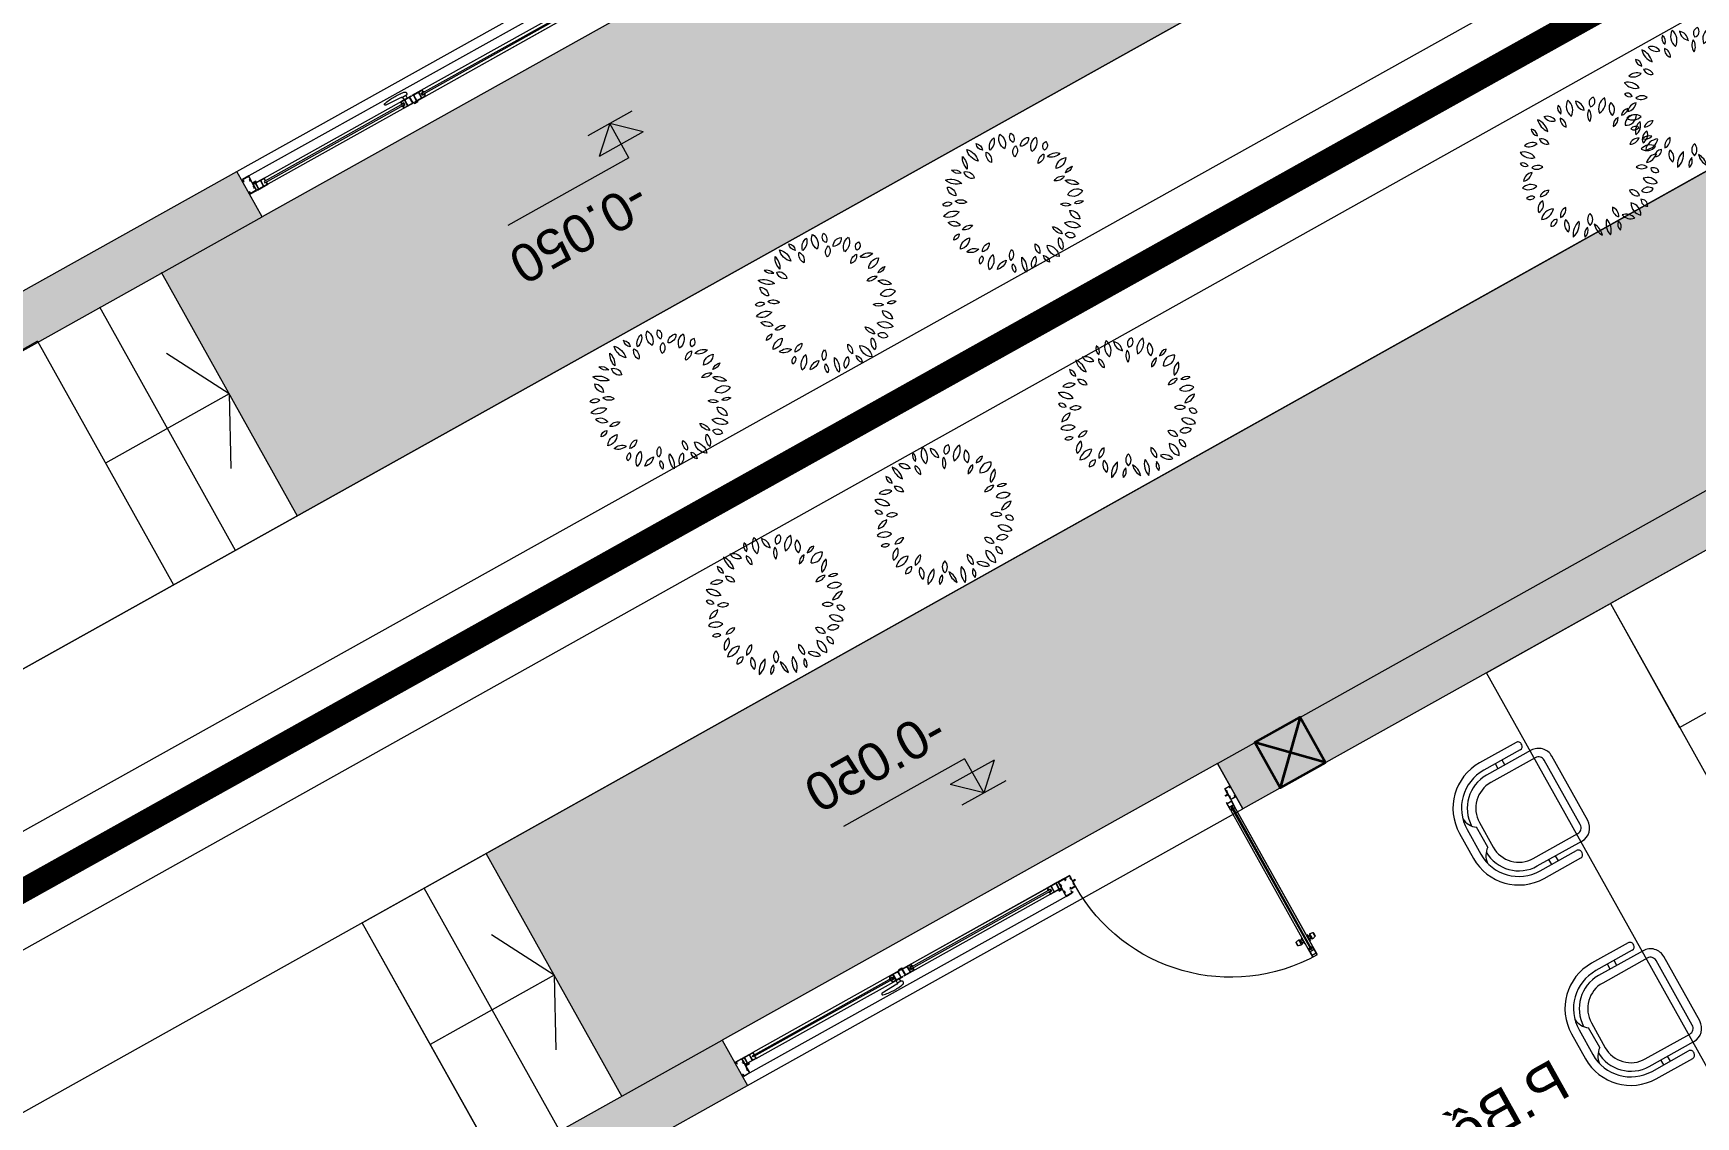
# Model space of a CAD drawing. Header units: millimetres. Extents: x 567980 to 569372, y 2065777 to 2066674.
# Drawn here: x 568947.33 to 568954.36, y 2066326.97 to 2066331.55 of the extents above; entities that cross this region are included whole.
import ezdxf
from ezdxf.enums import TextEntityAlignment as Align

# ---------------------------------------------------------------- set-up
doc = ezdxf.new("R2010")
doc.units = ezdxf.units.MM
doc.linetypes.add('CENTER', pattern=[3, 1.5, -0.5, 0.5, -0.5])
doc.linetypes.add('HIDDEN', pattern=[0.75, 0.5, -0.25])
for name, color, linetype, lineweight in [('A-COT VACH', 2, 'Continuous', 35), ('A-HATCH', 251, 'Continuous', 5), ('A-KY HIEU', 34, 'Continuous', 20), ('A-TEXT', 7, 'Continuous', 18), ('A-TUONG', 255, 'Continuous', 35), ('boDnv', 54, 'Continuous', 25), ('E- RANH GIOI', 1, 'CENTER', 13), ('E- THAY', 9, 'Continuous', 20), ('E- Tuong', 4, 'Continuous', 13), ('E-NoiThat', 32, 'Continuous', 9), ('i_Cay', 114, 'Continuous', 13), ('i_Hatch', 250, 'Continuous', 13), ('i_ThietBi', 32, 'Continuous', 13), ('LD-CUA', 146, 'Continuous', 13), ('LD-THAY', 9, 'Continuous', 13)]:
    doc.layers.add(name, color=color, linetype=linetype, lineweight=lineweight)
doc.layers.add('ChiaLo', color=128, linetype='CENTER')
doc.layers.add('loKBT', color=42, linetype='Continuous')
doc.styles.add('A1-arial', font='arial.ttf')
doc.styles.add('AA - Arial - Regular', font='arial.ttf', dxfattribs={"height": 250})
pattern_1 = [(29.1921812, (562691.920323, 2061569.38554), (-0.02438702664, 0.0436494322), []), (74.1921812, (562691.92032, 2061569.38554), (-0.1360729175, 0.038524811), [0.070710678, -0.1414213562])]
pattern_2 = [(209.16569984, (574671.979064, 2070508.402113), (0.0243537771, -0.0436372751), []), (254.1656998, (574671.97906, 2070508.40211), (0.1359821042, -0.038566996), [0.070672742, -0.141345484])]

# ---------------------------------------------------------------- blocks, each defined once
blk = doc.blocks.new('NEN')
at = {"layer": 'ChiaLo', "ltscale": 5}
blk.add_lwpolyline([(407.9785, 44.494), (242.2673, -47.972)], dxfattribs=at)
at = {"layer": 'loKBT'}
for points in [[(259.3038, -38.4657), (249.5585, -21.0006), (237.678, -27.6299), (235.5483, -34.5381), (242.2673, -47.972)], [(259.3038, -38.4657), (242.2673, -47.972), (248.9862, -61.4059), (255.5891, -63.4414), (269.0492, -55.9307)]]:
    blk.add_lwpolyline(points, close=True, dxfattribs=at)
blk = doc.blocks.new('BT-01')
at = {"layer": 'E- RANH GIOI', "ltscale": 0.05}
blk.add_line((8003672.3, 959812), (7814005.9, 959899.6), dxfattribs=at)
at = {"layer": 'loKBT'}
for points in [[(7833505.2, 959890.6), (7833514.5, 979880.4), (7819916.6, 979886.7), (7814691, 974896.8), (7814005.9, 959899.6)], [(7833505.2, 959890.6), (7814005.9, 959899.6), (7813320.7, 944902.5), (7818090, 939908), (7833496, 939900.9)]]:
    blk.add_lwpolyline(points, close=True, dxfattribs=at)
blk = doc.blocks.new('mb-cay40')
at = {"color": 0, "linetype": 'ByBlock'}
for centre, radius, start, end in [((-427, 694), 54.1, 146.8151, 244.0193), ((-496, 675), 54.1, 326.8151, 64.0193), ((-300, 710), 100, 149.4737, 231.7586), ((-448, 683), 100, 329.4737, 51.7586), ((-231, 779), 98.1, 192.306, 259.6849), ((-344, 662), 98.1, 12.306, 79.6849), ((-136, 737), 62.9, 125.4093, 202.7101), ((-231, 764), 62.9, 305.4093, 22.7101), ((16, 684), 137, 133.8117, 194.3077), ((-211, 749), 137, 313.8117, 14.3077), ((113, 711), 137, 163.4642, 212.7906), ((-134, 676), 137, 343.4642, 32.7906), ((-542, 597), 98.1, 183.3189, 263.1904), ((-651, 494), 98.1, 3.3189, 83.1904), ((-554, 556), 69.9, 25.4537, 116.6852), ((-522, 648), 69.9, 205.4537, 296.6852), ((-390, 597), 66.9, 168.8066, 257.6391), ((-470, 545), 66.9, 348.8066, 77.6391), ((-148, 638), 79.7, 145.5248, 220.8327), ((-273, 631), 79.7, 325.5248, 40.8327), ((49, 562), 68.8, 103.8914, 198.9039), ((-33, 607), 68.8, 283.8914, 18.9039), ((138, 616), 80.6, 104.1004, 168.465), ((40, 710), 80.6, 284.1004, 348.465), ((230, 506), 141, 100.3005, 160.4476), ((72, 692), 141, 280.3005, 340.4476), ((260, 521), 76.9, 122.5817, 207.18), ((150, 551), 76.9, 302.5817, 27.18), ((-654, 503), 44.2, 163.4933, 274.4697), ((-693, 471), 44.2, 343.4933, 94.4697), ((-620, 357), 75.8, 22.5723, 98.3335), ((-561, 461), 75.8, 202.5723, 278.3335), ((213, 369), 79.6, 86.0282, 161.3698), ((143, 474), 79.6, 266.0282, 341.3698), ((300, 426), 53.5, 59.9815, 155.6676), ((278, 494), 53.5, 239.9815, 335.6676), ((-743, 226), 96, 30.9482, 110.5784), ((-695, 365), 96, 210.9482, 290.5784), ((-680, 301), 102, 69.7201, 135.6489), ((-718, 468), 102, 249.7201, 315.6489), ((320, 284), 110, 64.7353, 140.5781), ((282, 453), 110, 244.7353, 320.5781), ((359, 242), 79.1, 90.2529, 173.5221), ((280, 330), 79.1, 270.2529, 353.5221), ((-767, 152), 75.6, 44.2576, 108.5927), ((-736, 277), 75.6, 224.2576, 288.5927), ((-787, 176), 111, 280.8762, 345.4479), ((-659, 40), 111, 100.8762, 165.4479), ((-638, 119), 83.9, 60.5095, 129.292), ((-649, 257), 83.9, 240.5095, 309.292), ((243, 141), 78, 58.8748, 131.2135), ((232, 267), 78, 238.8748, 311.2135), ((344, 142), 53.6, 28.1981, 112.1918), ((371, 217), 53.6, 208.1981, 292.1918), ((-690, -39), 87.4, 54.9745, 151.3792), ((-716, 74), 87.4, 234.9745, 331.3792), ((159, -75), 77.3, 28.8072, 103.9199), ((208, 37), 77.3, 208.8072, 283.9199), ((314, -59), 90.4, 71.3712, 141.7535), ((272, 83), 90.4, 251.3712, 321.7535), ((293, 25), 97.6, 29.1952, 106.7189), ((350, 166), 97.6, 209.1952, 286.7189), ((-675, -123), 70, 71.8192, 140.0818), ((-707, -12), 70, 251.8192, 320.0818), ((-557, -163), 78, 113.4753, 203.456), ((-660, -123), 78, 293.4753, 23.456), ((-617, 21), 75, 267.1724, 337.2365), ((-551, -83), 75, 87.1724, 157.2365), ((-342, -221), 95.9, 122.8873, 186.7253), ((-489, -152), 95.9, 302.8873, 6.7253), ((133, -213), 116, 6.5487, 76.8911), ((275, -87), 116, 186.5487, 256.8911), ((243, -118), 50.7, 359.2557, 87.6287), ((296, -68), 50.7, 179.2557, 267.6287), ((-605, -147), 107, 271.6328, 352.0268), ((-496, -269), 107, 91.6328, 172.0268), ((-473, -294), 49.3, 76.5419, 193.4774), ((-509, -257), 49.3, 256.5419, 13.4774), ((-314, -281), 91.1, 159.117, 230.3606), ((-457, -318), 91.1, 339.117, 50.3606), ((-220, -348), 109, 122.117, 201.7275), ((-379, -297), 109, 302.117, 21.7275), ((-133, -236), 75.4, 148.7877, 221.5977), ((-253, -247), 75.4, 328.7877, 41.5977), ((100, -278), 148, 165.2071, 218.3217), ((-159, -332), 148, 345.2071, 38.3217), ((-19, -211), 70.3, 353.65, 74.6514), ((70, -151), 70.3, 173.65, 254.6514), ((110, -276), 64.3, 156.7754, 231.288), ((11, -301), 64.3, 336.7754, 51.288), ((113, -290), 96.7, 38.6962, 106.2415), ((162, -137), 96.7, 218.6962, 286.2415), ((-170, -364), 62.5, 129.7475, 206.0709), ((-267, -343), 62.5, 309.7475, 26.0709), ((-160, -372), 84.6, 5.3196, 80.419), ((-61, -281), 84.6, 185.3196, 260.419)]:
    blk.add_arc(centre, radius, start, end, dxfattribs=at)
blk = doc.blocks.new('cotxaytho')
at = {"layer": 'A-KY HIEU'}
h = blk.add_hatch(color=256, dxfattribs=at)
h.paths.add_polyline_path([(200, 188), (0, 188), (0, 0)])
h.paths.add_polyline_path([(0, 188), (-200, 188), (0, 0)])
for p, q in [((0, 312), (0, 0)), ((0, 312), (1100, 312)), ((-200, 188), (0, 0)), ((-200, 188), (200, 188)), ((0, 0), (200, 188)), ((-200, 0), (200, 0))]:
    blk.add_line(p, q, dxfattribs=at)
at = {"color": 6, "style": 'A1-arial'}
blk.add_attdef('-0.050', (35, 402), '', height=250, dxfattribs=at)
blk = doc.blocks.new('AASS')
at = {"layer": 'i_ThietBi', "ltscale": 0.5}
for p, q in [((-124300685.4, 101895082.4), (-124300835.4, 101895082.4)), ((-124300685.4, 101895037.4), (-124300835.4, 101895037.4)), ((-124300820.4, 101894987.5), (-124300700.4, 101894987.5)), ((-124301110.4, 101894807.4), (-124301110.4, 101894586.3)), ((-124301065.4, 101894807.4), (-124301065.4, 101894586.3)), ((-124301035.4, 101894807.4), (-124301035.4, 101894537.4)), ((-124300485.4, 101894537.4), (-124300485.4, 101894807.4)), ((-124300455.4, 101894586.3), (-124300455.4, 101894807.4)), ((-124300410.4, 101894586.3), (-124300410.4, 101894807.4)), ((-124301065.4, 101894736.8), (-124301035.4, 101894736.8)), ((-124300485.4, 101894736.8), (-124300455.4, 101894736.8)), ((-124301065.4, 101894696.8), (-124301035.4, 101894696.8)), ((-124300485.4, 101894696.8), (-124300455.4, 101894696.8)), ((-124301090.4, 101894566.3), (-124301085.4, 101894566.3)), ((-124300435.4, 101894566.3), (-124300430.4, 101894566.3)), ((-124300955.4, 101894457.4), (-124300565.4, 101894457.4))]:
    blk.add_line(p, q, dxfattribs=at)
blk.add_lwpolyline([(-124300530.4, 101894537.4), (-124300530.4, 101894807.4, 0.414214), (-124300685.4, 101894962.4), (-124300835.4, 101894962.4, 0.414214), (-124300990.4, 101894807.4), (-124300990.4, 101894537.4, 0.414214), (-124300955.4, 101894502.4), (-124300565.4, 101894502.4, 0.414214)], format="xyb", close=True, dxfattribs=at)
for centre, radius, start, end in [((-124300835.4, 101894807.4), 275, 90, 180), ((-124300685.4, 101894807.4), 275, 0, 90), ((-124300835.4, 101894807.4), 230, 90, 180), ((-124300835.4, 101894807.4), 200, 91.02827, 180), ((-124300902.7, 101894929.1), 100.8, 35.36106, 85.39359), ((-124300618.2, 101894929.1), 100.8, 94.60641, 144.63894), ((-124300685.4, 101894807.4), 230, 0, 90), ((-124300685.4, 101894807.4), 200, 0, 88.97173), ((-124301090.4, 101894586.3), 20, 180, 270), ((-124301085.4, 101894586.3), 20, 270, 0), ((-124300435.4, 101894586.3), 20, 180, 270), ((-124300430.4, 101894586.3), 20, 270, 0), ((-124300955.4, 101894537.4), 80, 180, 270), ((-124300565.4, 101894537.4), 80, 270, 0)]:
    blk.add_arc(centre, radius, start, end, dxfattribs=at)
blk = doc.blocks.new('kkkk')
h = blk.add_hatch(color=250)
edge = h.paths.add_edge_path()
edge.add_line((333058.8, 105336.6), (333060.3, 105336.6))
edge.add_line((333060.3, 105336.6), (333060.3, 105341.6))
edge.add_line((333060.3, 105341.6), (333061.8, 105341.6))
edge.add_line((333061.8, 105341.6), (333061.8, 105371.6))
edge.add_line((333061.8, 105371.6), (333027.5, 105371.6))
edge.add_line((333027.5, 105371.6), (333027.5, 105386.6))
edge.add_line((333027.5, 105386.6), (333022.2, 105386.6))
edge.add_line((333022.2, 105386.6), (333022.2, 105383.6))
edge.add_line((333022.2, 105383.6), (333023.7, 105383.6))
edge.add_line((333023.7, 105383.6), (333023.7, 105385.1))
edge.add_line((333023.7, 105385.1), (333026, 105385.1))
edge.add_line((333026, 105385.1), (333026, 105378.1))
edge.add_line((333026, 105378.1), (333023.7, 105378.1))
edge.add_line((333023.7, 105378.1), (333023.7, 105379.6))
edge.add_line((333023.7, 105379.6), (333022.2, 105379.6))
edge.add_line((333022.2, 105379.6), (333022.2, 105376.6))
edge.add_line((333022.2, 105376.6), (333026, 105376.6))
edge.add_line((333026, 105376.6), (333026, 105371.6))
edge.add_line((333026, 105371.6), (332991.8, 105371.6))
edge.add_line((332991.8, 105371.6), (332991.8, 105341.6))
edge.add_line((332991.8, 105341.6), (332993.3, 105341.6))
edge.add_line((332993.3, 105341.6), (332993.3, 105336.6))
edge.add_line((332993.3, 105336.6), (332994.8, 105336.6))
edge.add_line((332994.8, 105336.6), (332994.8, 105341.6))
edge.add_line((332994.8, 105341.6), (333002.3, 105341.6))
edge.add_line((333002.3, 105341.6), (333002.3, 105343.1))
edge.add_line((333002.3, 105343.1), (332993.3, 105343.1))
edge.add_line((332993.3, 105343.1), (332993.3, 105370.1))
edge.add_line((332993.3, 105370.1), (333006.9, 105370.1))
edge.add_arc((333010, 105367.6), 3.97, 141.52264, 210)
edge.add_line((333006.6, 105365.7), (333007.9, 105366.4))
edge.add_arc((333010, 105367.6), 2.47, -390, -150, ccw=False)
edge.add_line((333012.1, 105366.4), (333013.4, 105365.7))
edge.add_arc((333010, 105367.6), 3.97, -30, 38.47736)
edge.add_line((333013.1, 105370.1), (333040.4, 105370.1))
edge.add_arc((333043.5, 105367.6), 3.97, 141.52264, 210)
edge.add_line((333040.1, 105365.7), (333041.4, 105366.4))
edge.add_arc((333043.5, 105367.6), 2.47, -390, -150, ccw=False)
edge.add_line((333045.6, 105366.4), (333046.9, 105365.7))
edge.add_arc((333043.5, 105367.6), 3.97, -30, 38.47736)
edge.add_line((333046.6, 105370.1), (333060.3, 105370.1))
edge.add_line((333060.3, 105370.1), (333060.3, 105343.1))
edge.add_line((333060.3, 105343.1), (333051.3, 105343.1))
edge.add_line((333051.3, 105343.1), (333051.3, 105341.6))
edge.add_line((333051.3, 105341.6), (333058.8, 105341.6))
edge.add_line((333058.8, 105341.6), (333058.8, 105336.6))
blk.add_lwpolyline([(333026, 105378.1), (333026, 105385.1), (333023.7, 105385.1), (333023.7, 105383.6), (333022.2, 105383.6), (333022.2, 105386.6), (333027.5, 105386.6), (333027.5, 105371.6), (333061.8, 105371.6), (333061.8, 105341.6), (333060.3, 105341.6), (333060.3, 105336.6), (333058.8, 105336.6), (333058.8, 105341.6), (333051.3, 105341.6), (333051.3, 105343.1), (333060.3, 105343.1), (333060.3, 105370.1), (333046.6, 105370.1, -0.30801), (333046.9, 105365.7), (333045.6, 105366.4, 1.732051), (333041.4, 105366.4), (333040.1, 105365.7, -0.30801), (333040.4, 105370.1), (333013.1, 105370.1, -0.30801), (333013.4, 105365.7), (333012.1, 105366.4, 1.732051), (333007.9, 105366.4), (333006.6, 105365.7, -0.30801), (333006.9, 105370.1), (332993.3, 105370.1), (332993.3, 105343.1), (333002.3, 105343.1), (333002.3, 105341.6), (332994.8, 105341.6), (332994.8, 105336.6), (332993.3, 105336.6), (332993.3, 105341.6), (332991.8, 105341.6), (332991.8, 105371.6), (333026, 105371.6), (333026, 105376.6), (333022.2, 105376.6), (333022.2, 105379.6), (333023.7, 105379.6), (333023.7, 105378.1)], format="xyb", close=True)
blk = doc.blocks.new('ccccc')
h = blk.add_hatch(color=250)
h.paths.add_polyline_path([(333034.3, 105325.3), (333084.3, 105325.3), (333084.3, 105326.8), (333077.7, 105326.8), (333077.7, 105353.8), (333084.3, 105353.8), (333084.3, 105355.3), (333034.3, 105355.3), (333034.3, 105346.7), (333035.8, 105346.7), (333035.8, 105353.8), (333052.1, 105353.8), (333052.1, 105326.8), (333035.8, 105326.8), (333035.8, 105333.9), (333034.3, 105333.9)])
h.paths.add_polyline_path([(333053.6, 105326.8), (333053.6, 105353.8), (333076.2, 105353.8), (333076.2, 105326.8)], flags=16)
for p, q in [((333034.3, 105346.7), (333035.8, 105346.7)), ((333034.3, 105333.9), (333035.8, 105333.9)), ((333052.1, 105353.8), (333052.1, 105326.8)), ((333053.6, 105353.8), (333053.6, 105326.8)), ((333076.2, 105353.8), (333076.2, 105326.8)), ((333077.7, 105353.8), (333077.7, 105326.8)), ((333084.3, 105355.3), (333084.3, 105353.8)), ((333084.3, 105326.8), (333084.3, 105325.3))]:
    blk.add_line(p, q)
for points in [[(333084.3, 105355.3), (333034.3, 105355.3), (333034.3, 105346.7)], [(333034.3, 105333.9), (333034.3, 105325.3), (333084.3, 105325.3)], [(333052.1, 105353.8), (333035.8, 105353.8), (333035.8, 105346.7)], [(333035.8, 105333.9), (333035.8, 105326.8), (333052.1, 105326.8)], [(333076.2, 105353.8), (333053.6, 105353.8)], [(333053.6, 105326.8), (333076.2, 105326.8)], [(333084.3, 105353.8), (333077.7, 105353.8)], [(333077.7, 105326.8), (333084.3, 105326.8)]]:
    blk.add_lwpolyline(points)
blk = doc.blocks.new('dasdsd')
at = {"linetype": 'HIDDEN', "ltscale": 0.05}
for p, q in [((-9.6, -15.9), (-9.6, 0)), ((9.6, 0), (-9.6, 0)), ((9.6, -15.9), (9.6, 0)), ((-16.3, -18.9), (-107.9, -23.1)), ((-10.5, -16.1), (-15.5, -18.7)), ((9.6, -15.9), (-9.6, -15.9))]:
    blk.add_line(p, q, dxfattribs=at)
for centre, radius, start, end in [((-106.3, -28.1), 5.22, 108.24331, 251.75669), ((-41, 286.6), 326.6, 258.17519, 278.89962), ((-16.3, -17), 1.95, 270, 297.19267), ((-9.6, -17.9), 1.95, 90, 117.19267), ((9.6, -26), 10.1, 270, 90)]:
    blk.add_arc(centre, radius, start, end, dxfattribs=at)
blk = doc.blocks.new('fffsf')
h = blk.add_hatch(color=250)
h.paths.add_polyline_path([(333183.8, 105395.8), (333133.8, 105395.8), (333133.8, 105394.3), (333140.5, 105394.3), (333140.5, 105367.3), (333133.8, 105367.3), (333133.8, 105364.3), (333118.8, 105364.3), (333118.8, 105361.3), (333135.3, 105361.3), (333135.3, 105365.8), (333183.8, 105365.8), (333183.8, 105374.4), (333182.3, 105374.4), (333182.3, 105367.3), (333166, 105367.3), (333166, 105394.3), (333182.3, 105394.3), (333182.3, 105387.2), (333183.8, 105387.2)])
h.paths.add_polyline_path([(333164.5, 105394.3), (333164.5, 105367.3), (333142, 105367.3), (333142, 105394.3)], flags=16)
for p, q in [((333133.8, 105395.8), (333133.8, 105394.3)), ((333140.5, 105394.3), (333140.5, 105367.3)), ((333142, 105394.3), (333142, 105367.3)), ((333164.5, 105394.3), (333164.5, 105367.3)), ((333166, 105394.3), (333166, 105367.3)), ((333183.8, 105387.2), (333182.3, 105387.2)), ((333183.8, 105374.4), (333182.3, 105374.4))]:
    blk.add_line(p, q)
for points in [[(333133.8, 105395.8), (333183.8, 105395.8), (333183.8, 105387.2)], [(333133.8, 105394.3), (333140.5, 105394.3)], [(333142, 105394.3), (333164.5, 105394.3)], [(333166, 105394.3), (333182.3, 105394.3), (333182.3, 105387.2)], [(333183.8, 105374.4), (333183.8, 105365.8), (333135.3, 105365.8), (333135.3, 105361.3), (333118.8, 105361.3)], [(333133.8, 105367.3), (333133.8, 105364.3), (333118.8, 105364.3), (333118.8, 105361.3)], [(333140.5, 105367.3), (333133.8, 105367.3)], [(333164.5, 105367.3), (333142, 105367.3)], [(333182.3, 105374.4), (333182.3, 105367.3), (333166, 105367.3)]]:
    blk.add_lwpolyline(points)
blk = doc.blocks.new('*U469')
for points in [[(88.4, 82.2), (88.4, 80.6), (77.2, 80.6), (77.2, 69.4), (88.4, 69.4), (88.4, 67.8, 0.240391), (91.1, 72), (80.2, 72), (80.2, 78), (91.1, 78, 0.240391)], [(747.7, 82.2), (747.7, 80.6), (758.9, 80.6), (758.9, 69.4), (747.7, 69.4), (747.7, 67.8, -0.240391), (745, 72), (755.9, 72), (755.9, 78), (745, 78, -0.240391)], [(853.5, 82.2), (853.5, 80.6), (842.3, 80.6), (842.3, 69.4), (853.5, 69.4), (853.5, 67.8, 0.240391), (856.3, 72), (845.3, 72), (845.3, 78), (856.3, 78, 0.240391)]]:
    blk.add_hatch(color=250).paths.add_polyline_path(points)
for p, q in [((798.1, 90), (44.5, 90)), ((798.1, 90), (88, 90)), ((803.1, 90), (1513.3, 90)), ((35, 20), (1566.3, 20)), ((88, 60), (798.1, 60)), ((1513.3, 60), (803.1, 60))]:
    blk.add_line(p, q)
for points in [[(88.4, 82.2), (88.4, 80.6), (77.2, 80.6), (77.2, 69.4), (88.4, 69.4), (88.4, 67.8, 0.240391), (91.1, 72), (80.2, 72), (80.2, 78), (91.1, 78, 0.240391)], [(747.7, 82.2), (747.7, 80.6), (758.9, 80.6), (758.9, 69.4), (747.7, 69.4), (747.7, 67.8, -0.240391), (745, 72), (755.9, 72), (755.9, 78), (745, 78, -0.240391)], [(853.5, 82.2), (853.5, 80.6), (842.3, 80.6), (842.3, 69.4), (853.5, 69.4), (853.5, 67.8, 0.240391), (856.3, 72), (845.3, 72), (845.3, 78), (856.3, 78, 0.240391)]]:
    blk.add_lwpolyline(points, format="xyb", close=True)
for points in [[(755.9, 72), (80.2, 72), (80.2, 78), (755.9, 78)], [(845.3, 72), (1521.1, 72), (1521.1, 78), (845.3, 78)]]:
    blk.add_lwpolyline(points, close=True)
at = {"rotation": 270}
blk.add_blockref('kkkk', (-105336.6, 333081.8), dxfattribs=at)
at = {"xscale": -1}
for name, p, rotation in [('ccccc', (333122.3, -105265.3), 359.9999999999902), ('fffsf', (-332330.7, 105455.8), 180.0000000001608), ('kkkk', (106937.9, 333081.8), 90)]:
    blk.add_blockref(name, p, dxfattribs=dict(at, rotation=rotation))
for p in [(-332286.2, -105265.3), (-331521.1, -105265.3)]:
    blk.add_blockref('ccccc', p)
at = {"xscale": -0.8000000000000002, "yscale": 0.8, "zscale": 0.8}
blk.add_blockref('dasdsd', (828.1, 60), dxfattribs=at)
blk = doc.blocks.new('khoatron')
for p, q in [((0, 0), (0, -5)), ((50, 0), (50, -5)), ((50, -5), (0, -5)), ((5, -26), (45, -26)), ((11, -50), (39, -50)), ((13, -18), (37, -18)), ((15, -5), (15, -18)), ((15, -53), (35, -53)), ((35, -5), (35, -18))]:
    blk.add_line(p, q)
for centre, radius, start, end in [((13, -26), 8, 90, 181.2265), ((62, -25), 56.7, 181.2265, 206.0712), ((15, -48), 5, 202.1175, 270), ((35, -48), 5, 270, 337.8825), ((37, -26), 8, 358.7735, 90), ((-12, -25), 56.7, 333.9288, 358.7735)]:
    blk.add_arc(centre, radius, start, end)
blk = doc.blocks.new('*U516')
for points in [[(42.8, -33.4), (44.4, -33.4), (44.4, -22.2), (55.6, -22.2), (55.6, -33.4), (57.2, -33.4, -0.240391), (53, -36.1), (53, -25.2), (47, -25.2), (47, -36.1, -0.240391)], [(42.8, -928.3), (44.4, -928.3), (44.4, -939.5), (55.6, -939.5), (55.6, -928.3), (57.2, -928.3, 0.240391), (53, -925.5), (53, -936.5), (47, -936.5), (47, -925.5, 0.240391)]]:
    blk.add_hatch(color=250).paths.add_polyline_path(points)
for p, q in [((35, -928.7), (35, 10.5)), ((35, -921.7), (35, -33)), ((65, -33), (65, -928.7))]:
    blk.add_line(p, q)
for points in [[(42.8, -33.4), (44.4, -33.4), (44.4, -22.2), (55.6, -22.2), (55.6, -33.4), (57.2, -33.4, -0.240391), (53, -36.1), (53, -25.2), (47, -25.2), (47, -36.1, -0.240391)], [(42.8, -928.3), (44.4, -928.3), (44.4, -939.5), (55.6, -939.5), (55.6, -928.3), (57.2, -928.3, 0.240391), (53, -925.5), (53, -936.5), (47, -936.5), (47, -925.5, 0.240391)]]:
    blk.add_lwpolyline(points, format="xyb", close=True)
blk.add_lwpolyline([(53, -936.5), (53, -25.2), (47, -25.2), (47, -936.5)], close=True)
blk.add_arc((35, 20), 1001.7, 270.10392, 0)
at = {"xscale": -1}
for name, p, rotation in [('kkkk', (-105336.6, -332971.8), 270), ('ccccc', (105390.3, 332105.6), 89.99999999993629)]:
    blk.add_blockref(name, p, dxfattribs=dict(at, rotation=rotation))
for name, p, rotation in [('ccccc', (105390.3, -333067.3), 89.99999999993624), ('kkkk', (106408.3, -332971.8), 90)]:
    blk.add_blockref(name, p, dxfattribs=dict(rotation=rotation))
at = {"yscale": 0.8, "zscale": 0.8}
for p, xscale, rotation in [((35, -893.7), -0.8, 269.9999999999363), ((65, -893.7), 0.8, 89.99999999993624)]:
    blk.add_blockref('khoatron', p, dxfattribs=dict(at, xscale=xscale, rotation=rotation))
blk = doc.blocks.new('COT220')
at = {"layer": 'i_Hatch'}
h = blk.add_hatch(color=256, dxfattribs=at)
h.dxf.hatch_style = 1
h.paths.add_polyline_path([(-124343785.7, 101818213.4), (-124343565.7, 101818213.4), (-124343565.7, 101818433.4), (-124343785.7, 101818433.4)])
at = {"layer": 'A-COT VACH'}
for p, q in [((-124343785.7, 101818433.4), (-124343565.7, 101818213.4)), ((-124343785.7, 101818213.4), (-124343565.7, 101818433.4))]:
    blk.add_line(p, q, dxfattribs=at)
blk.add_lwpolyline([(-124343785.7, 101818213.4), (-124343565.7, 101818213.4), (-124343565.7, 101818433.4), (-124343785.7, 101818433.4)], close=True, dxfattribs=at)
blk = doc.blocks.new('LUOICOT A-BT2')
at = {"layer": 'E- Tuong'}
blk.add_blockref('COT220', (131378670.7, -100959102.1), dxfattribs=at)
blk = doc.blocks.new('TANG 1 BT2')
at = {"layer": 'A-HATCH'}
h = blk.add_hatch(color=256, dxfattribs=at)
h.dxf.hatch_style = 1
h.paths.add_polyline_path([(7034885, 743950), (7031305, 743950), (7031305, 743950), (7031305, 743730), (7031085, 743730), (7031085, 742615), (7031305, 742615), (7031305, 743130), (7031510, 743130), (7031510, 743730), (7034885, 743730), (7034885, 743730)])
h.paths.add_polyline_path([(7031455, 743185), (7031305, 743185), (7031305, 743730), (7031455, 743730)], flags=16)
h.paths.add_polyline_path([(7035285, 743950), (7034885, 743950), (7034885, 743730), (7035285, 743730)])
h.paths.add_polyline_path([(7039685, 743950), (7037685, 743950), (7037685, 743730), (7039685, 743730)])
h.paths.add_polyline_path([(7039905, 743730), (7039905, 743730), (7039685, 743730), (7039685, 743230), (7039905, 743230)])
h.paths.add_polyline_path([(7039905, 742030), (7039685, 742030), (7039685, 740900), (7039685, 740994.9), (7039905, 740994.9)])
h.paths.add_polyline_path([(7039905, 739794.9), (7039685, 739794.9), (7039685, 739250), (7039905, 739250)])
h.paths.add_polyline_path([(7039685, 739250), (7037635, 739250), (7037634.9, 739590), (7037525, 739590), (7037525, 738162.5), (7037745, 738162.5), (7037745, 739030), (7039685, 739030)])
h.paths.add_polyline_path([(7040124.9, 739450), (7039905, 739450), (7039905, 739250), (7039905, 739030), (7039685, 739030), (7039562.5, 739030), (7039562.5, 738810), (7040124.9, 738810)])
h.paths.add_polyline_path([(7034885, 739140), (7034105, 739140), (7034105, 739250), (7033995, 739250), (7033995, 739140), (7031305, 739140), (7031305, 739030), (7031865, 739030), (7031865, 738029.9), (7032085, 738029.9), (7032085, 739030), (7034885, 739030)])
h.paths.add_polyline_path([(7034105, 740450), (7031305, 740450), (7031305, 741815), (7031085, 741815), (7031085, 739250), (7031305, 739250), (7031305, 740340), (7033995, 740340), (7033995, 740050), (7034105, 740050), (7034105, 740230)])
h.paths.add_polyline_path([(7032085, 736229.9), (7031865, 736229.9), (7031865, 735230), (7031305, 735230), (7031305, 735120), (7031455, 735120), (7031455, 734775), (7031305, 734775), (7031305, 735010), (7031305, 735010), (7031085, 735010), (7031085, 734610), (7031305, 734610), (7031305, 734720), (7031510, 734720), (7031510, 735120), (7033974.9, 735120), (7033974.9, 735230), (7032085, 735230)])
h.paths.add_polyline_path([(7034885, 735010), (7034885, 735120), (7034774.9, 735120), (7034774.9, 735230), (7034885, 735230), (7034885, 735230), (7035105, 735230), (7035395, 735230), (7035395, 735010), (7034995, 735010)])
h.paths.add_polyline_path([(7034995, 735010), (7034885, 735010), (7034885, 729329.5), (7034995, 729329.5), (7034995, 729479.5), (7035340, 729479.5), (7035340, 729329.5), (7034505, 729329.5), (7034505, 729109.5), (7035470.1, 729109.5), (7035470.1, 729329.5), (7035395, 729329.5), (7035395, 729534.5), (7034995, 729534.5)])
h.paths.add_polyline_path([(7039685, 735230), (7037745, 735230), (7037745, 735962.5), (7037525, 735962.5), (7037525, 735010), (7039685, 735010), (7039685, 735010)])
h.paths.add_polyline_path([(7040124.9, 735450), (7039562.4, 735450), (7039562.4, 735230), (7039685, 735230), (7039905, 735230), (7039905, 735010), (7039905, 734810), (7040124.9, 734810)])
h.paths.add_polyline_path([(7039905, 735010), (7039685, 735010), (7039685, 734610), (7039905, 734610)])
h.paths.add_polyline_path([(7039905, 733410), (7039685, 733410), (7039685, 731580), (7039795, 731470), (7039905, 731580)])
h.paths.add_polyline_path([(7039905, 731360), (7039905, 731360), (7039685, 731360), (7039685, 731451.1), (7039190.1, 730956.1), (7039345.7, 730800.5)])
h.paths.add_polyline_path([(7031305, 730524.5), (7031085, 730524.5), (7031085, 733810), (7031305, 733810)])
h.paths.add_polyline_path([(7031305, 729724.5), (7031085, 729724.5), (7031085, 729109.5), (7031685, 729109.5), (7031685, 729329.5), (7031305, 729329.5)])
h.paths.add_polyline_path([(7037655.2, 729109.5), (7037435.2, 729109.5), (7037070.1, 729109.5), (7037070.1, 729329.5), (7037435.2, 729329.5), (7037435.2, 729329.5), (7037564, 729329.5), (7038058.9, 729824.5), (7038214.5, 729669), (7037655.2, 729109.5)])
at = {"layer": 'E- THAY'}
blk.add_lwpolyline([(7035285, 743950), (7037685, 743950), (7037685, 743730), (7035285, 743730)], close=True, dxfattribs=at)
at = {"layer": 'E- Tuong'}
for p, q in [((7035285, 743950), (7031085, 743950)), ((7035285, 743730), (7035285, 743950)), ((7035285, 743950), (7035285, 743730)), ((7035285, 743730), (7035285, 743950)), ((7035285, 743950), (7035285, 743950)), ((7037685, 743950), (7037685, 743730)), ((7039905, 743950), (7037685, 743950)), ((7031510, 743730), (7035285, 743730)), ((7035285, 743730), (7035285, 743730)), ((7039685, 743730), (7037685, 743730))]:
    blk.add_line(p, q, dxfattribs=at)
at = {"layer": 'E-NoiThat'}
for p, q in [((7031905, 743730), (7033505, 743730)), ((7033505, 743730), (7033505, 743130)), ((7033505, 743130), (7031905, 743130))]:
    blk.add_line(p, q, dxfattribs=at)
blk.add_lwpolyline([(7033505, 743730), (7033505, 741600), (7034105, 741600), (7034105, 743730)], close=True, dxfattribs=at)
at = {"layer": 'E- Tuong', "xscale": -0.8, "yscale": 0.8, "zscale": 0.8, "rotation": 270}
for p in [(-74481529.5, 100183739.9), (-74481529.5, 100182768.9)]:
    blk.add_blockref('AASS', p, dxfattribs=at)
at = {"layer": 'i_Hatch', "color": 252, "transparency": 33554687}
blk.add_blockref('LUOICOT A-BT2', (0, -115381.2), dxfattribs=at)
at = {"layer": 'LD-CUA', "xscale": 0.7500000000001072, "yscale": 0.7500000000001072, "zscale": 0.7500000000001072}
blk.add_blockref('*U516', (7035285, 743774), dxfattribs=at)
at = {"layer": 'LD-CUA'}
blk.add_blockref('*U469', (7036083.8, 743751.5), dxfattribs=at)
at = {"layer": 'A-TEXT', "style": 'AA - Arial - Regular'}
blk.add_text('P.Bếp + Ăn', height=175, dxfattribs=at).set_placement((7035276, 742083.5), align=Align.MIDDLE_CENTER)
blk = doc.blocks.new('MB TANG 1 BT2')
at = {"layer": 'LD-THAY'}
blk.add_line((7038775, 743950), (7039885, 743950), dxfattribs=at)
at = {"layer": 'LD-THAY', "xscale": 1.000536784354254, "yscale": 1.000536784354254, "zscale": 1.000536784354254, "rotation": 0.02648139157141569}
blk.add_blockref('TANG 1 BT2', (-3429.4, -3650.7), dxfattribs=at)

msp = doc.modelspace()

# ---------------------------------------------------------------- block references
at = {"layer": 'boDnv'}
msp.add_blockref('NEN', (568697.4807, 2066371.6973), dxfattribs=at)

# ---------------------------------------------------------------- next in the draw order: hatches: boundary and pattern name
at = {"layer": 'i_Hatch', "transparency": 33554687}
h = msp.add_hatch(dxfattribs=at)
h.set_pattern_fill('DOLMIT', color=256, scale=0.199893, angle=209.1657, double=1)
h.set_pattern_definition(pattern_2)
h.paths.add_polyline_path([(568955.6635, 2066333.5357), (568949.4447, 2066344.6787), (568948.4148, 2066344.1039), (568949.7873, 2066341.6448), (568949.7873, 2066341.6448), (568951.6382, 2066338.3283), (568954.0589, 2066333.9908), (568947.8712, 2066330.5374), (568948.4459, 2066329.5076)])
h = msp.add_hatch(dxfattribs=at)
h.set_pattern_fill('DOLMIT', color=256, scale=0.199893, angle=209.1657, double=1)
h.set_pattern_definition(pattern_2)
h.paths.add_polyline_path([(568955.6635, 2066333.5357), (568949.4447, 2066344.6787), (568948.4148, 2066344.1039), (568949.7873, 2066341.6448), (568949.7873, 2066341.6448), (568951.6382, 2066338.3283), (568954.0589, 2066333.9908), (568947.8712, 2066330.5374), (568948.4459, 2066329.5076)])
h = msp.add_hatch(dxfattribs=at)
h.set_pattern_fill('DOLMIT', color=256, scale=0.2, angle=29.19218, double=1)
h.set_pattern_definition(pattern_1)
h.paths.add_polyline_path([(568956.4581, 2066332.1135), (568962.6873, 2066320.9762), (568961.658, 2066320.4005), (568960.2832, 2066322.8585), (568960.2832, 2066322.8585), (568958.4293, 2066326.1732), (568956.0045, 2066330.5085), (568949.82, 2066327.0494), (568949.2442, 2066328.0787)])
h = msp.add_hatch(dxfattribs=at)
h.set_pattern_fill('DOLMIT', color=256, scale=0.2, angle=29.19218, double=1)
h.set_pattern_definition(pattern_1)
h.paths.add_polyline_path([(568956.4581, 2066332.1135), (568962.6873, 2066320.9762), (568961.658, 2066320.4005), (568960.2832, 2066322.8585), (568960.2832, 2066322.8585), (568958.4293, 2066326.1732), (568956.0045, 2066330.5085), (568949.82, 2066327.0494), (568949.2442, 2066328.0787)])

# ---------------------------------------------------------------- next in the draw order: linework, layer by layer
at = {"layer": 'A-TUONG', "elevation": -0.0003}
for points in [[(568956.7786, 2066333.2195), (568939.7514, 2066323.7167), (568933.0349, 2066337.1432), (568935.163, 2066344.048), (568947.0368, 2066350.6748), (568956.7786, 2066333.2195)], [(568956.7786, 2066333.2195), (568939.7514, 2066323.7167), (568933.0349, 2066337.1432), (568935.163, 2066344.048), (568947.0368, 2066350.6748), (568956.7786, 2066333.2195)], [(568956.7733, 2066333.2288), (568939.7549, 2066323.7104), (568946.468, 2066310.2902), (568953.07, 2066308.2559), (568966.5312, 2066315.7825), (568956.7733, 2066333.2288)], [(568956.7733, 2066333.2288), (568939.7549, 2066323.7104), (568946.468, 2066310.2902), (568953.07, 2066308.2559), (568966.5312, 2066315.7825), (568956.7733, 2066333.2288)]]:
    msp.add_lwpolyline(points, dxfattribs=at)
at = {"layer": 'ChiaLo', "ltscale": 5, "elevation": -0.0003}
msp.add_lwpolyline([(569106.1337, 2066416.5688), (568939.6409, 2066323.655)], dxfattribs=at)
msp.add_lwpolyline([(569106.1337, 2066416.5688), (568939.6409, 2066323.655)], dxfattribs=at)
msp.add_lwpolyline([(569106.1337, 2066416.5688), (568939.6409, 2066323.655)], dxfattribs=at)
at = {"layer": 'E- RANH GIOI', "ltscale": 0.05, "const_width": 0.0999, "elevation": -0.0003}
for points in [[(568939.7514, 2066323.7167), (568956.7786, 2066333.2195), (568947.0368, 2066350.6748), (568935.163, 2066344.048), (568933.0349, 2066337.1432)], [(568939.7514, 2066323.7167), (568956.7786, 2066333.2195), (568947.0368, 2066350.6748), (568935.163, 2066344.048), (568933.0349, 2066337.1432)], [(568939.7549, 2066323.7104), (568956.7733, 2066333.2288), (568966.5312, 2066315.7825), (568953.07, 2066308.2559), (568946.468, 2066310.2902)], [(568939.7549, 2066323.7104), (568956.7733, 2066333.2288), (568966.5312, 2066315.7825), (568953.07, 2066308.2559), (568946.468, 2066310.2902)]]:
    msp.add_lwpolyline(points, close=True, dxfattribs=at)
at = {"layer": 'LD-THAY'}
for p, q in [((568955.6635, 2066333.5357, -0.0003), (568940.1143, 2066324.8578, -0.0003)), ((568940.1143, 2066324.8578, -0.0003), (568955.6635, 2066333.5357, -0.0003)), ((568955.6635, 2066333.5357, -0.0003), (568940.1143, 2066324.8578, -0.0003)), ((568940.1143, 2066324.8578, -0.0003), (568955.6635, 2066333.5357, -0.0003)), ((568956.4581, 2066332.1135, -0.0003), (568940.9169, 2066323.4213, -0.0003)), ((568956.4581, 2066332.1135, -0.0003), (568940.9169, 2066323.4213, -0.0003)), ((568947.8712, 2066330.5374, -0.0003), (568948.4459, 2066329.5076, -0.0003)), ((568947.8712, 2066330.5374, -0.0003), (568948.4459, 2066329.5076, -0.0003)), ((568947.6094, 2066330.3913, -0.0003), (568948.1841, 2066329.3615, -0.0003)), ((568947.6094, 2066330.3913, -0.0003), (568948.1841, 2066329.3615, -0.0003)), ((568947.3475, 2066330.2452, -0.0003), (568947.9223, 2066329.2153, -0.0003)), ((568947.3475, 2066330.2452, -0.0003), (568947.9223, 2066329.2153, -0.0003)), ((568948.1586, 2066330.0225, -0.0003), (568947.8936, 2066330.1937, -0.0003)), ((568948.1586, 2066330.0225, -0.0003), (568947.8936, 2066330.1937, -0.0003)), ((568948.1586, 2066330.0225, -0.0003), (568947.6349, 2066329.7303, -0.0003)), ((568948.1586, 2066330.0225, -0.0003), (568947.6349, 2066329.7303, -0.0003)), ((568948.1586, 2066330.0225, -0.0003), (568948.1652, 2066329.7071, -0.0003)), ((568948.1586, 2066330.0225, -0.0003), (568948.1652, 2066329.7071, -0.0003)), ((568949.82, 2066327.0494, -0.0003), (568949.2442, 2066328.0787, -0.0003)), ((568949.82, 2066327.0494, -0.0003), (568949.2442, 2066328.0787, -0.0003)), ((568949.5583, 2066326.903, -0.0003), (568948.9826, 2066327.9323, -0.0003)), ((568949.5583, 2066326.903, -0.0003), (568948.9826, 2066327.9323, -0.0003)), ((568949.2966, 2066326.7567, -0.0003), (568948.7209, 2066327.786, -0.0003)), ((568949.2966, 2066326.7567, -0.0003), (568948.7209, 2066327.786, -0.0003)), ((568949.5321, 2066327.564, -0.0003), (568949.267, 2066327.735, -0.0003)), ((568949.5321, 2066327.564, -0.0003), (568949.267, 2066327.735, -0.0003)), ((568949.5321, 2066327.564, -0.0003), (568949.0087, 2066327.2713, -0.0003)), ((568949.5321, 2066327.564, -0.0003), (568949.0087, 2066327.2713, -0.0003)), ((568949.5321, 2066327.564, -0.0003), (568949.539, 2066327.2487, -0.0003)), ((568949.5321, 2066327.564, -0.0003), (568949.539, 2066327.2487, -0.0003))]:
    msp.add_line(p, q, dxfattribs=at)
at = {"layer": 'LD-THAY', "elevation": -0.0003}
for points in [[(568956.7786, 2066333.2195), (568939.7514, 2066323.7167), (568933.0349, 2066337.1432), (568935.163, 2066344.048), (568947.0368, 2066350.6748), (568956.7786, 2066333.2195)], [(568956.7786, 2066333.2195), (568939.7514, 2066323.7167), (568933.0349, 2066337.1432), (568935.163, 2066344.048), (568947.0368, 2066350.6748), (568956.7786, 2066333.2195)], [(568945.6907, 2066348.985), (568945.3985, 2066349.5086), (568946.952, 2066350.3756), (568956.4794, 2066333.3043), (568939.8488, 2066324.0228), (568939.0965, 2066325.5964)], [(568945.6907, 2066348.985), (568945.3985, 2066349.5086), (568946.952, 2066350.3756), (568956.4794, 2066333.3043), (568939.8488, 2066324.0228), (568939.0965, 2066325.5964)], [(568956.7733, 2066333.2288), (568939.7549, 2066323.7104), (568946.468, 2066310.2902), (568953.07, 2066308.2559), (568966.5312, 2066315.7825), (568956.7733, 2066333.2288)], [(568956.7733, 2066333.2288), (568939.7549, 2066323.7104), (568946.468, 2066310.2902), (568953.07, 2066308.2559), (568966.5312, 2066315.7825), (568956.7733, 2066333.2288)], [(568964.3866, 2066315.522), (568964.6793, 2066314.9986), (568966.232, 2066315.8671), (568956.6888, 2066332.9296), (568940.0667, 2066323.6328), (568940.7923, 2066322.091)], [(568964.3866, 2066315.522), (568964.6793, 2066314.9986), (568966.232, 2066315.8671), (568956.6888, 2066332.9296), (568940.0667, 2066323.6328), (568940.7923, 2066322.091)], [(568948.3283, 2066326.2151), (568949.2966, 2066326.7567), (568948.7209, 2066327.786), (568955.4288, 2066331.5378), (568961.9507, 2066319.8772), (568961.9507, 2066319.8772), (568963.3226, 2066317.4244), (568955.8383, 2066313.2383), (568955.6423, 2066313.1287), (568953.1543, 2066317.5771), (568952.635, 2066317.2867), (568949.6784, 2066322.5728), (568950.2018, 2066322.8655), (568948.3283, 2066326.2151)], [(568948.3283, 2066326.2151), (568949.2966, 2066326.7567), (568948.7209, 2066327.786), (568955.4288, 2066331.5378), (568961.9507, 2066319.8772), (568961.9507, 2066319.8772), (568963.3226, 2066317.4244), (568955.8383, 2066313.2383), (568955.6423, 2066313.1287), (568953.1543, 2066317.5771), (568952.635, 2066317.2867), (568949.6784, 2066322.5728), (568950.2018, 2066322.8655), (568948.3283, 2066326.2151)]]:
    msp.add_lwpolyline(points, dxfattribs=at)

# ---------------------------------------------------------------- next in the draw order: block references
at = {"layer": 'A-KY HIEU'}
ref = msp.add_blockref('cotxaytho', (568949.7675, 2066331.1661, -0.0003), dxfattribs=dict(at, xscale=0.0005330472019282416, yscale=0.0005330472019282416, zscale=0.0005330472019282416, rotation=209.1656998412071))
ref.add_attrib('-0.050', '-0.050', dxfattribs={"layer": 'A-TEXT', "color": 6, "height": 0.15991, "rotation": 209.16539, "style": 'A1-arial'}).set_placement((568949.8555, 2066330.9701, -0.0003), align=Align.BOTTOM_LEFT)
ref = msp.add_blockref('cotxaytho', (568949.7675, 2066331.1661, -0.0003), dxfattribs=dict(at, xscale=0.0005330472019282416, yscale=0.0005330472019282416, zscale=0.0005330472019282416, rotation=209.1656998412071))
ref.add_attrib('-0.050', '-0.050', dxfattribs={"layer": 'A-TEXT', "color": 6, "height": 0.15991, "rotation": 209.16539, "style": 'A1-arial'}).set_placement((568949.8555, 2066330.9701, -0.0003), align=Align.BOTTOM_LEFT)
at = {"layer": 'A-KY HIEU', "extrusion": (0, 0, -1)}
ref = msp.add_blockref('cotxaytho', (-568951.3494, 2066328.3347, 0.0003), dxfattribs=dict(at, xscale=0.0005330472019282422, yscale=0.0005330472019282422, zscale=-0.0005330472019282421, rotation=330.7813373756499))
ref.add_attrib('-0.050', '-0.050', dxfattribs={"layer": 'A-TEXT', "color": 6, "height": 0.15991, "rotation": 209.2145, "style": 'A1-arial', "text_generation_flag": 4}).set_placement((568951.2286, 2066328.5125, -0.0003), align=Align.BOTTOM_LEFT)
ref = msp.add_blockref('cotxaytho', (-568951.3494, 2066328.3347, 0.0003), dxfattribs=dict(at, xscale=0.0005330472019282422, yscale=0.0005330472019282422, zscale=-0.0005330472019282421, rotation=330.7813373756499))
ref.add_attrib('-0.050', '-0.050', dxfattribs={"layer": 'A-TEXT', "color": 6, "height": 0.15991, "rotation": 209.2145, "style": 'A1-arial', "text_generation_flag": 4}).set_placement((568951.2286, 2066328.5125, -0.0003), align=Align.BOTTOM_LEFT)
at = {"layer": 'i_Cay', "zscale": 0.0004997317518149989}
for p, xscale, yscale, rotation in [((568954.2152, 2066331.3125, -0.0003), 0.0004997317518149989, 0.0004997317518149989, 209.2186626243499), ((568954.2152, 2066331.3125, -0.0003), 0.0004997317518149989, 0.0004997317518149989, 209.2186626243499), ((568953.7743, 2066331.0174, -0.0003), 0.0004997317518149989, 0.0004997317518149989, 209.2186626243499), ((568953.7743, 2066331.0174, -0.0003), 0.0004997317518149989, 0.0004997317518149989, 209.2186626243499), ((568951.4334, 2066330.6953, -0.0003), -0.0004997317518149987, 0.0004997317518149988, 29.16569984120725), ((568951.4334, 2066330.6953, -0.0003), -0.0004997317518149987, 0.0004997317518149988, 29.16569984120725), ((568950.6412, 2066330.2715, -0.0003), -0.0004997317518149987, 0.0004997317518149988, 29.16569984120725), ((568950.6412, 2066330.2715, -0.0003), -0.0004997317518149987, 0.0004997317518149988, 29.16569984120725), ((568949.9427, 2066329.8633, -0.0003), -0.0004997317518149987, 0.0004997317518149988, 29.16569984120725), ((568949.9427, 2066329.8633, -0.0003), -0.0004997317518149987, 0.0004997317518149988, 29.16569984120725), ((568951.8217, 2066330.0002, -0.0003), 0.0004997317518149989, 0.0004997317518149989, 209.2186626243499), ((568951.8217, 2066330.0002, -0.0003), 0.0004997317518149989, 0.0004997317518149989, 209.2186626243499), ((568951.0456, 2066329.5477, -0.0003), 0.0004997317518149989, 0.0004997317518149989, 209.2186626243499), ((568951.0456, 2066329.5477, -0.0003), 0.0004997317518149989, 0.0004997317518149989, 209.2186626243499), ((568950.3319, 2066329.1669, -0.0003), 0.0004997317518149989, 0.0004997317518149989, 209.2186626243499), ((568950.3319, 2066329.1669, -0.0003), 0.0004997317518149989, 0.0004997317518149989, 209.2186626243499)]:
    msp.add_blockref('mb-cay40', p, dxfattribs=dict(at, xscale=xscale, yscale=yscale, rotation=rotation))
at = {"layer": 'LD-THAY', "xscale": 0.0009994635036299972, "yscale": 0.0009994635036299972, "zscale": 0.0009994635036299972, "rotation": 209.1656998412071}
msp.add_blockref('MB TANG 1 BT2', (574728.0469, 2070407.9393, -0.0003), dxfattribs=at)
msp.add_blockref('MB TANG 1 BT2', (574728.0469, 2070407.9393, -0.0003), dxfattribs=at)
at = {"layer": 'LD-THAY', "extrusion": (0, 0, -1), "xscale": 0.0009994635036299983, "yscale": 0.0009994635036299983, "zscale": -0.0009994635036299979, "rotation": 330.7813373756499}
msp.add_blockref('MB TANG 1 BT2', (-575452.1439, 2069111.9051, 0.0003), dxfattribs=at)
msp.add_blockref('MB TANG 1 BT2', (-575452.1439, 2069111.9051, 0.0003), dxfattribs=at)
at = {"layer": 'loKBT', "xscale": 0.001000000000001394, "yscale": 0.001000000000001394, "zscale": 0.001000000000001394, "rotation": 29.19218123277868}
msp.add_blockref('BT-01', (562586.395, 2061674.5278, -0.0003), dxfattribs=at)
msp.add_blockref('BT-01', (562586.395, 2061674.5278, -0.0003), dxfattribs=at)

doc.saveas('drawing.dxf')
